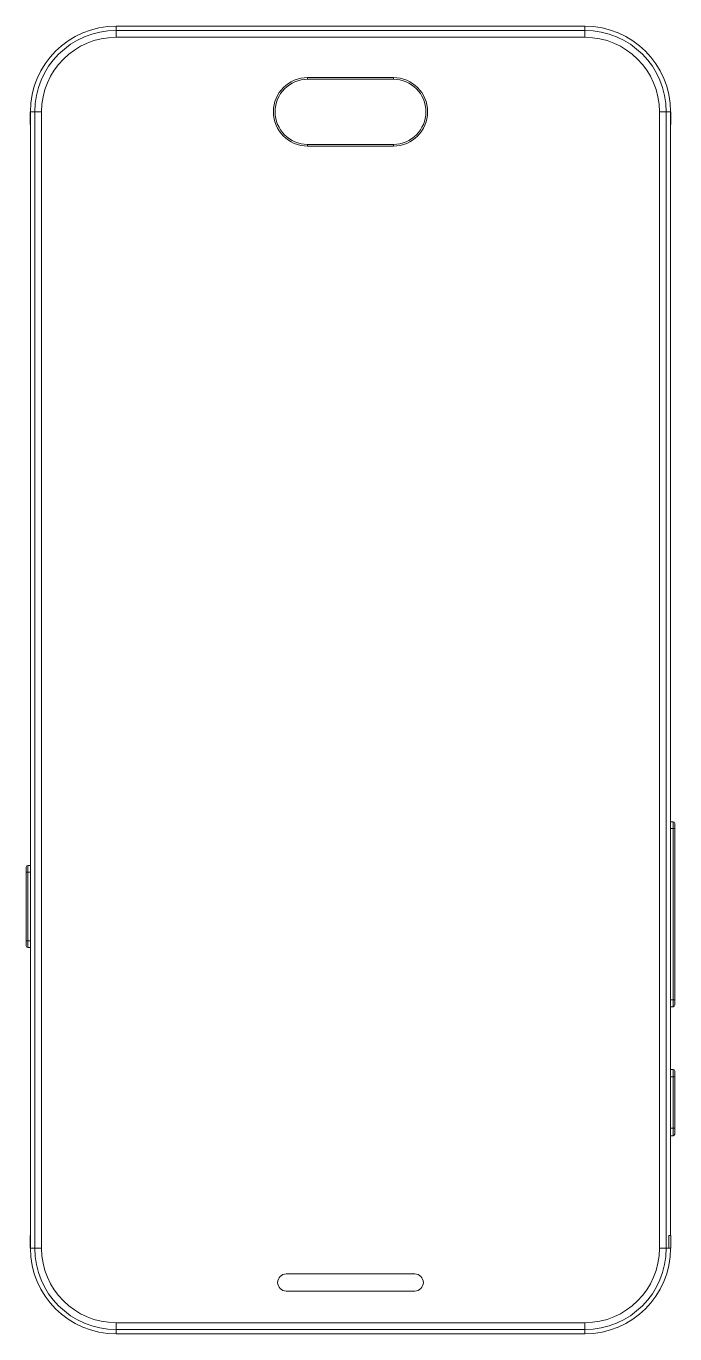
# Paper-space layout '_Top' of a CAD drawing. Header units: millimetres. Extents: x -38 to 38, y -76 to 76.
import ezdxf

# ---------------------------------------------------------------- set-up
doc = ezdxf.new("R2010")
doc.units = ezdxf.units.MM

psp = doc.layouts.new('_Top')

# ---------------------------------------------------------------- linework, layer by layer
at = {"color": 7, "linetype": 'Continuous', "lineweight": 15}
for p, q in [((-27.35, 76.35), (-27.35, 75.05)), ((-27.35, 76.35), (27.35, 76.35)), ((27.35, 76.35), (27.35, 75.05)), ((27.35, 75.85), (-27.35, 75.85)), ((27.35, 75.05), (-27.35, 75.05)), ((5, 70.35), (-5, 70.35)), ((-5, 70.15), (-5, 70.35)), ((5, 70.35), (5, 70.15)), ((5, 70.15), (-5, 70.15)), ((-37.37, 66.35), (-36.05, 66.35)), ((-37.37, 64.85), (-37.37, 66.35)), ((-37.35, 66.35), (-37.35, 64.85)), ((-36.85, 66.35), (-36.85, -66.35)), ((-36.05, 66.35), (-36.05, -66.35)), ((37.37, 66.35), (36.05, 66.35)), ((36.05, -66.35), (36.05, 66.35)), ((36.85, -66.35), (36.85, 66.35)), ((37.35, 66.35), (37.35, -64.85)), ((37.37, 64.85), (37.37, 66.35)), ((-37.35, 64.85), (-37.37, 64.85)), ((-37.35, -66.35), (-37.35, 64.85)), ((37.35, 64.85), (37.37, 64.85)), ((-5, 62.55), (-5, 62.35)), ((-5, 62.55), (5, 62.55)), ((-5, 62.35), (5, 62.35)), ((5, 62.35), (5, 62.55)), ((37.65, -16.55), (37.35, -16.55)), ((37.65, -38.15), (37.65, -16.55)), ((37.85, -16.75), (37.85, -37.95)), ((37.85, -17.35), (37.35, -17.35)), ((-37.85, -31.05), (-37.85, -21.85)), ((-37.85, -22.45), (-37.35, -22.45)), ((-37.35, -21.65), (-37.65, -21.65)), ((-37.65, -21.65), (-37.65, -31.25)), ((-37.85, -30.45), (-37.35, -30.45)), ((-37.65, -31.25), (-37.35, -31.25)), ((37.85, -37.35), (37.35, -37.35)), ((37.35, -38.15), (37.65, -38.15)), ((37.65, -45.48), (37.35, -45.48)), ((37.65, -53.22), (37.65, -45.48)), ((37.85, -45.68), (37.85, -53.02)), ((37.85, -46.35), (37.35, -46.35)), ((37.85, -52.35), (37.35, -52.35)), ((37.35, -53.22), (37.65, -53.22)), ((-37.37, -64.85), (-37.37, -66.35)), ((-37.35, -64.85), (-37.37, -64.85)), ((37.15, -64.85), (37.37, -64.85)), ((37.15, -66.35), (37.15, -64.85)), ((37.37, -64.85), (37.37, -66.35)), ((-36.05, -66.35), (-37.37, -66.35)), ((36.05, -66.35), (37.37, -66.35)), ((7.5, -69.35), (-7.5, -69.35)), ((-7.5, -71.35), (7.5, -71.35)), ((-27.35, -75.05), (-27.35, -76.35)), ((-27.35, -75.05), (27.35, -75.05)), ((-27.35, -75.85), (27.35, -75.85)), ((27.35, -76.35), (-27.35, -76.35)), ((27.35, -75.05), (27.35, -76.35))]:
    psp.add_line(p, q, dxfattribs=at)
for centre, radius, start, end in [((-27.35, 66.35), 10, 90, 180), ((27.35, 66.35), 10, 0, 90), ((-27.35, 66.35), 9.5, 90, 180), ((-27.35, 66.35), 8.7, 90, 180), ((27.35, 66.35), 9.5, 0, 90), ((27.35, 66.35), 8.7, 0, 90), ((-5, 66.35), 4, 90, 270), ((5, 66.35), 4, 270, 90), ((-5, 66.35), 3.8, 90, 270), ((5, 66.35), 3.8, 270, 90), ((37.65, -16.75), 0.2, 0, 90), ((-37.65, -21.85), 0.2, 90, 180), ((-37.65, -31.05), 0.2, 180, 270), ((37.65, -37.95), 0.2, 270, 360), ((37.65, -45.68), 0.2, 0, 90), ((37.65, -53.02), 0.2, 270, 360), ((-27.35, -66.35), 10, 180, 270), ((-27.35, -66.35), 9.5, 180, 270), ((-27.35, -66.35), 8.7, 180, 270), ((27.35, -66.35), 9.5, 270, 0), ((27.35, -66.35), 10, 270, 0), ((27.35, -66.35), 8.7, 270, 0), ((-7.5, -70.35), 1, 90, 270), ((7.5, -70.35), 1, 270, 90)]:
    psp.add_arc(centre, radius, start, end, dxfattribs=at)

doc.saveas('drawing.dxf')
